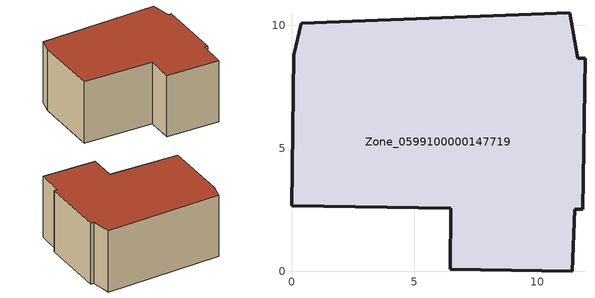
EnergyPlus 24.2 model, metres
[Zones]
Zone_0599100000147719
 floor ground (C_G): 0.09,8.78 0.4,10.1 11.3,10.53 11.63,8.67 11.93,8.67 11.83,2.52 11.51,2.52 11.42,0 6.45,0.08 6.48,2.57 0,2.66 z0
 wall outside (C_F): 11.63,8.67 11.3,10.53 0.4,10.1 0.09,8.78 0,2.66 6.48,2.57 6.45,0.08 11.42,0 11.51,2.52 11.83,2.52 11.93,8.67 11.63,8.67 z0:5.88
 roof outside (C_R): 11.42,0 11.51,2.52 11.83,2.52 11.93,8.67 11.63,8.67 11.3,10.53 0.4,10.1 0.09,8.78 0,2.66 6.48,2.57 6.45,0.08 z5.88
[BUILDING]
Pand.0599100000147719: North Axis=0; Terrain=City; Loads Convergence Tolerance Value=0.04; Temperature Convergence Tolerance Value=0.4; Solar Distribution=FullExterior; Maximum Number of Warmup Days=25; Minimum Number of Warmup Days=1
[Site:Location]
Rotterdam.The.Hague.AP_ZH_NLD Design_Conditions: Latitude=51.96; Longitude=4.45; Time Zone=1; Elevation=-4.5
[SITE:GROUNDTEMPERATURE:BUILDINGSURFACE]
18, 18, 18, 18, 18, 18, 18, 18, 18, 18, 18, 18
[MATERIAL] Thermal Absorptance=0.9; Solar Absorptance=0.7; Visible Absorptance=0.7
Name | Roughness | Thickness | Conductivity | Density | Specific Heat
G.D.1965 | MediumSmooth | 0.15 | 1 | 540 | 1210
F.D.1965 | Rough | 0.3 | 0.857143 | 1920 | 840
R.D.1965 | MediumRough | 0.2 | 0.08 | 1500 | 1000
[CONSTRUCTION]
C_G: G.D.1965
C_F: F.D.1965
C_R: R.D.1965
[ZONE]
Zone_0599100000147719: Type=1; Multiplier=1; Ceiling Height=Autocalculate; Volume=Autocalculate; Floor Area=autocalculate; Part of Total Floor Area=Yes
[ZONEINFILTRATION:DESIGNFLOWRATE]
Infil_Zone_0599100000147719: Zone or ZoneList or Space or SpaceList=Zone_0599100000147719; Schedule=AlwaysOn; Design Flow Rate Calculation Method=Flow/Area; Flow Rate per Floor Area=0.0042; Constant Term Coefficient=1; Temperature Term Coefficient=0; Velocity Term Coefficient=0; Velocity Squared Term Coefficient=0
[HVACTEMPLATE:ZONE:IDEALLOADSAIRSYSTEM]
Zone_0599100000147719: Maximum Heating Supply Air Temperature=50; Minimum Cooling Supply Air Temperature=13; Maximum Heating Supply Air Humidity Ratio=0.0156; Minimum Cooling Supply Air Humidity Ratio=0.0077; Heating Limit=NoLimit; Cooling Limit=NoLimit; Dehumidification Control Type=ConstantSensibleHeatRatio; Cooling Sensible Heat Ratio=0.7; Dehumidification Setpoint=60; Humidification Control Type=None; Humidification Setpoint=30; Outdoor Air Method=None; Outdoor Air Flow Rate per Person=0.00944; Outdoor Air Flow Rate per Zone Floor Area=0; Outdoor Air Flow Rate per Zone=0; Demand Controlled Ventilation Type=None; Outdoor Air Economizer Type=NoEconomizer; Heat Recovery Type=None; Sensible Heat Recovery Effectiveness=0.7; Latent Heat Recovery Effectiveness=0.65
[ZONECONTROL:THERMOSTAT]
ThermostatControl_Zone_0599100000147719: Zone or ZoneList=Zone_0599100000147719; Control Type Schedule=DualSetpointControlType; Control 1=Thermostat_Zone_0599100000147719; Temperature Difference Between Cutout And Setpoint=0
[THERMOSTATSETPOINT:DUALSETPOINT]
Thermostat_Zone_0599100000147719: Heating Setpoint Temperature Schedule=HeatingSetpoint_Zone_0599100000147719; Cooling Setpoint Temperature Schedule=CoolingSetpoint_Zone_0599100000147719
[SCHEDULE:COMPACT]
HeatingSetpoint_Zone_0599100000147719: Through: 12/31, For: AllDays, Until: 24:00, 21
CoolingSetpoint_Zone_0599100000147719: Through: 12/31, For: AllDays, Until: 24:00, 24
DualSetpointControlType: Through: 12/31, For: AllDays, Until: 24:00, 4
AlwaysOn: Through: 12/31, For: AllDays, Until: 24:00, 1
